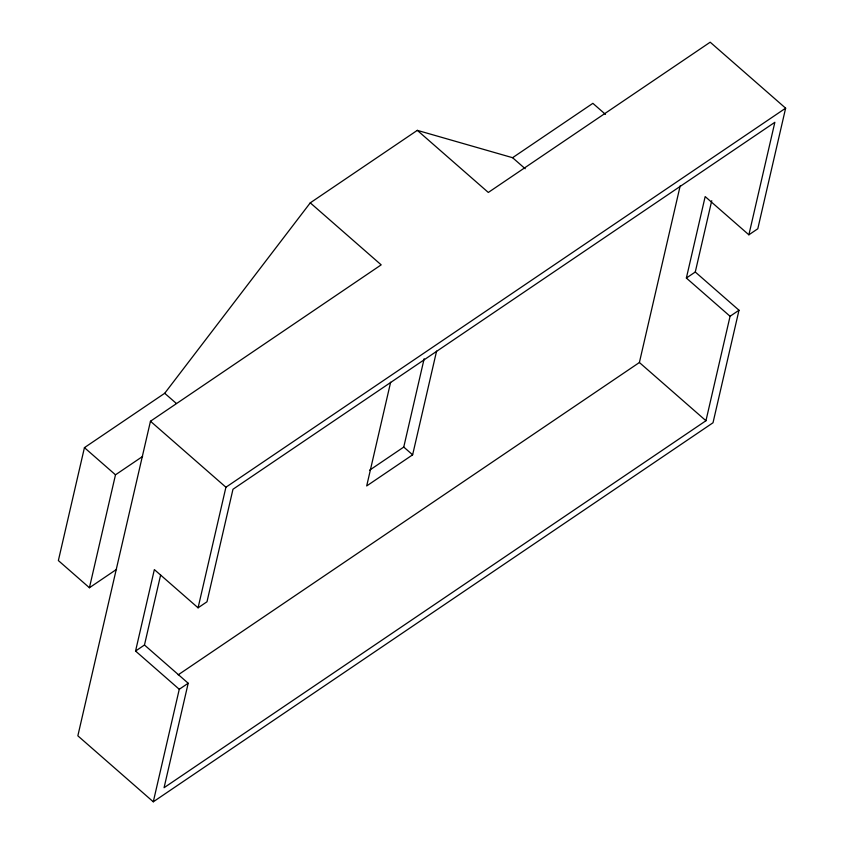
<?xml version="1.0" encoding="UTF-8"?>
<svg xmlns="http://www.w3.org/2000/svg" width="844" height="844" viewBox="0 0 844 844"><rect width="100%" height="100%" fill="white"/><g stroke="black" fill="none" stroke-linecap="round" stroke-linejoin="round"><path stroke-width="1.27" d="M525.211 168.737L512.582 157.701L417.305 130.356L310.265 202.845L164.707 393.283L84.432 447.647L58.363 560.564L89.422 587.74L116.546 569.373M89.422 587.74L115.491 474.813L142.615 456.446M310.265 202.845L381.182 264.858L150.464 421.24L77.848 735.82L153.292 801.8L713.011 422.76L738.996 310.233L695.277 272.011L711.735 200.724M153.292 801.8L179.266 689.284L135.557 651.051L154.357 569.584L198.076 607.817L206.991 601.772L232.976 489.256L774.855 122.296L748.881 234.811L705.173 196.578L686.362 278.045L730.071 316.278L705.953 420.734L164.074 787.695L188.191 683.239L144.472 645.006L160.634 574.996M198.076 607.817L225.918 487.231L785.637 108.18L710.194 42.2L488.317 192.453L417.305 130.356M390.635 382.226L366.697 485.933L412.632 454.821L436.58 351.115M369.577 470.213L403.759 447.056L424.152 358.721M178.19 674.831L639.393 362.509L680.201 185.754M785.637 108.18L757.796 228.766L748.881 234.811M512.582 157.701L592.868 103.337L605.486 114.373M135.557 651.051L144.472 645.006M686.362 278.045L695.277 272.011M179.266 689.284L188.191 683.239M730.071 316.278L738.996 310.233M639.393 362.509L705.953 420.734M403.759 447.056L412.632 454.821M164.707 393.283L176.364 403.464M150.464 421.24L225.918 487.231M84.432 447.647L115.491 474.813"/></g></svg>
